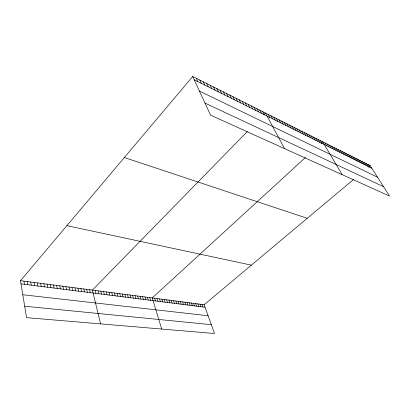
<?xml version="1.0" encoding="UTF-8"?>
<svg xmlns="http://www.w3.org/2000/svg" width="410" height="410" viewBox="0 0 410 410"><rect width="100%" height="100%" fill="white"/><g stroke="black" fill="none" stroke-linecap="round" stroke-linejoin="round"><path stroke-width="0.61" d="M20.5 280.681L204.154 304.732L214.491 333.504L26.558 317.642L20.5 280.681L192.705 76.496L370.127 165.589L389.5 196.062L210.535 115.159L192.705 76.496M247.245 131.584L92.409 290.095L100.568 323.89M263.717 114.723L265.403 113.001L284.56 148.625M305.465 157.481L152.218 297.932L161.709 329.051M321.015 143.228L322.634 141.742L342.16 174.66M204.154 304.732L353.717 179.349M368.323 167.101L370.127 165.589M24.687 306.224L211.319 324.674M22.806 294.744L208.111 315.746M21.023 283.874L205.056 307.244M66.886 225.679L251.381 265.142M124.358 157.532L307.249 218.31M204.974 103.1L383.524 186.663M199.429 91.081L377.507 177.202M194.227 79.796L371.808 168.228M368.262 164.651L369.938 167.3M366.376 163.708L368.052 166.363M364.475 162.749L366.156 165.414M362.553 161.786L364.234 164.461M360.621 160.817L362.302 163.498M358.668 159.833L360.349 162.524M356.7 158.844L358.381 161.545M354.711 157.85L356.398 160.556M352.708 156.84L354.394 159.557M350.683 155.826L352.369 158.552M348.643 154.801L350.33 157.532M346.583 153.765L348.269 156.507M344.508 152.725L346.194 155.472M342.411 151.669L344.092 154.432M340.295 150.608L341.981 153.376M338.158 149.537L339.844 152.31M336 148.451L337.686 151.239M333.827 147.359L335.513 150.157M331.628 146.257L333.315 149.061M329.414 145.145L331.101 147.959M327.175 144.023L328.861 146.841M324.915 142.885L326.601 145.719M320.405 140.62L322.086 143.469M318.15 139.487L319.831 142.347M315.869 138.344L317.555 141.214M313.573 137.191L315.254 140.066M311.257 136.028L312.938 138.913M308.914 134.849L310.59 137.745M306.552 133.665L308.228 136.566M304.164 132.466L305.839 135.377M301.755 131.256L303.431 134.178M299.32 130.031L300.996 132.968M296.866 128.801L298.536 131.743M294.385 127.556L296.056 130.503M291.879 126.295L293.55 129.258M289.347 125.024L291.018 127.997M286.795 123.743L288.461 126.721M284.212 122.446L285.878 125.434M281.608 121.14L283.269 124.138M278.974 119.817L280.635 122.826M276.314 118.48L277.97 121.498M273.629 117.132L275.284 120.161M270.913 115.769L272.568 118.808M268.171 114.39L269.821 117.439M262.605 111.597L264.245 114.662M259.776 110.177L261.416 113.252M256.916 108.737L258.551 111.827M254.031 107.287L255.661 110.387M251.11 105.821L252.739 108.932M248.158 104.34L249.782 107.461M245.18 102.843L246.799 105.975M242.161 101.331L243.781 104.473M239.117 99.799L240.726 102.951M236.037 98.256L237.641 101.413M232.921 96.688L234.525 99.861M229.774 95.11L231.368 98.292M226.592 93.511L228.18 96.704M223.373 91.896L224.957 95.099M220.119 90.261L221.697 93.475M216.828 88.606L218.397 91.835M213.497 86.935L215.065 90.169M210.13 85.244L211.688 88.493M206.727 83.537L208.28 86.792M203.283 81.805L204.826 85.075M199.798 80.058L201.336 83.332M196.272 78.284L197.799 81.575M202.068 304.461L202.97 306.977M199.972 304.184L200.869 306.711M197.856 303.907L198.748 306.439M195.729 303.631L196.615 306.167M193.582 303.349L194.468 305.896M191.424 303.067L192.305 305.624M189.246 302.78L190.127 305.347M187.057 302.493L187.934 305.066M184.849 302.206L185.725 304.789M182.629 301.914L183.501 304.507M180.39 301.622L181.261 304.22M178.135 301.324L179.001 303.933M175.864 301.027L176.73 303.646M173.579 300.73L174.44 303.354M171.272 300.428L172.128 303.062M168.951 300.12L169.807 302.764M166.614 299.818L167.464 302.467M164.261 299.505L165.107 302.17M161.888 299.197L162.729 301.868M159.495 298.885L160.336 301.565M157.086 298.567L157.922 301.258M154.662 298.249L155.492 300.95M149.824 297.619L150.649 300.335M147.421 297.301L148.236 300.028M144.991 296.983L145.806 299.72M142.547 296.666L143.357 299.408M140.087 296.343L140.891 299.095M137.606 296.015L138.406 298.777M135.105 295.692L135.9 298.459M132.589 295.359L133.378 298.142M130.052 295.026L130.836 297.819M127.495 294.693L128.279 297.491M124.922 294.354L125.696 297.163M122.323 294.016L123.097 296.835M119.71 293.673L120.473 296.502M117.075 293.329L117.834 296.169M114.416 292.981L115.174 295.83M111.74 292.627L112.489 295.487M109.045 292.279L109.788 295.144M106.323 291.92L107.061 294.8M103.586 291.561L104.319 294.452M100.824 291.197L101.552 294.098M98.041 290.833L98.759 293.744M95.233 290.47L95.95 293.391M89.554 289.726L90.256 292.668M86.684 289.347L87.376 292.299M83.783 288.968L84.475 291.93M80.867 288.584L81.549 291.561M77.92 288.199L78.597 291.187M74.953 287.81L75.619 290.808M71.96 287.42L72.621 290.429M68.942 287.026L69.597 290.044M65.902 286.626L66.548 289.655M62.832 286.226L63.473 289.265M59.742 285.821L60.367 288.871M56.621 285.411L57.241 288.476M53.474 285.001L54.089 288.076M50.302 284.586L50.907 287.671M47.104 284.166L47.703 287.261M43.88 283.74L44.465 286.851M40.626 283.315L41.205 286.436M37.341 282.885L37.915 286.021M34.03 282.454L34.594 285.601M30.694 282.013L31.247 285.175M27.326 281.573L27.87 284.745M23.929 281.132L24.462 284.314"/></g></svg>
